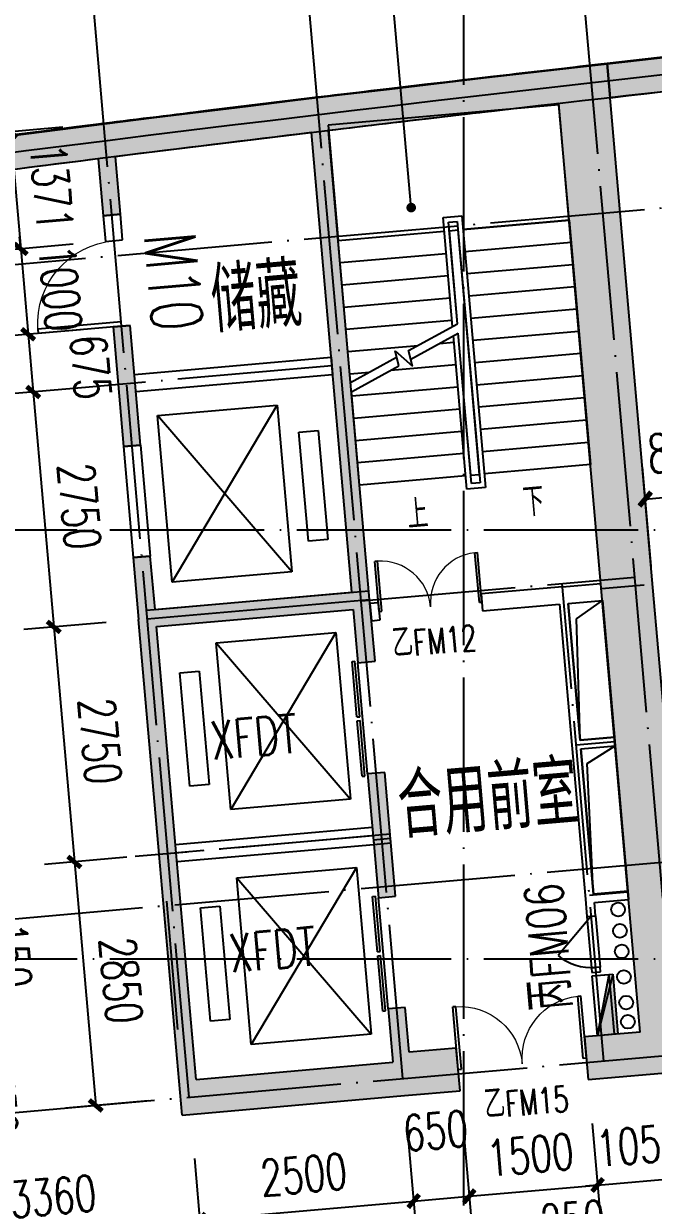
# Model space of a CAD drawing. Extents: x 246015 to 608740, y -108003 to 88400.
# Drawn here: x 338226 to 345559, y 25663 to 39441 of the extents above; entities that cross this region are included whole.
import ezdxf

# ---------------------------------------------------------------- set-up
doc = ezdxf.new("R2010")
doc.units = 0
doc.header["$LTSCALE"] = 3000
doc.header["$MEASUREMENT"] = 0
doc.header["$PDMODE"] = 1
doc.linetypes.add('DASH', pattern=[0.35, 0.25, -0.1])
doc.linetypes.add('DOTE', pattern=[2.42, 2, -0.2, 0.02, -0.2])
doc.layers.get('0').update_dxf_attribs({"linetype": 'CONTINUOUS'})
doc.layers.get('DEFPOINTS').update_dxf_attribs({"linetype": 'CONTINUOUS'})
for name, color, linetype in [('DIM_LEAD', 3, 'CONTINUOUS'), ('DIM_SYMB', 3, 'CONTINUOUS'), ('dote', 1, 'DOTE'), ('LVTRY', 6, 'CONTINUOUS'), ('PUB_DIM', 3, 'CONTINUOUS'), ('PUB_HATCH', 8, 'CONTINUOUS'), ('PUB_TEXT', 7, 'CONTINUOUS'), ('stair', 2, 'CONTINUOUS'), ('WALL', 9, 'CONTINUOUS'), ('WINDOW', 4, 'CONTINUOUS'), ('WINDOW_TEXT', 7, 'CONTINUOUS'), ('楼板洞口', 4, 'CONTINUOUS'), ('消火栓', 6, 'CONTINUOUS'), ('消火栓箱', 1, 'CONTINUOUS'), ('雨水', 4, 'CONTINUOUS'), ('风井', 2, 'CONTINUOUS')]:
    doc.layers.add(name, color=color, linetype=linetype)
doc.styles.add('_TCH_DIM', font='SIMPLEX', dxfattribs={"bigfont": 'GBCBIG'})
doc.styles.add('_TCH_WINDOW', font='SIMPLEX', dxfattribs={"bigfont": 'GBCBIG'})
doc.styles.add('DIM_FONT', font='simplex.shx', dxfattribs={"width": 0.7, "bigfont": 'hztxt.shx'})
doc.dimstyles.new('DIMN140', dxfattribs={"dimscale": 1.4, "dimtxt": 300, "dimasz": 100, "dimexe": 250, "dimexo": 300, "dimgap": 150, "dimtad": 1, "dimdec": 0, "dimzin": 0, "dimdsep": 46, "dimtxsty": 'DIM_FONT', "dimblk": 'ARCHTICK', "dimcen": 0.09, "dimclrt": 7, "dimazin": 2, "dimtfac": 1, "dimtdec": 0, "dimtix": 1, "dimtmove": 2, "dimatfit": 3, "dimfxl": 0, "dimtolj": 1, "dimtzin": 0, "dimarcsym": 0})
doc.dimstyles.new('DIMN150', dxfattribs={"dimscale": 1.5, "dimtxt": 300, "dimasz": 100, "dimexe": 250, "dimexo": 300, "dimgap": 150, "dimtad": 1, "dimdec": 0, "dimzin": 0, "dimdsep": 46, "dimtxsty": 'DIM_FONT', "dimblk": 'ARCHTICK', "dimcen": 0.09, "dimclrt": 7, "dimazin": 2, "dimtfac": 1, "dimtdec": 0, "dimtix": 1, "dimtmove": 2, "dimatfit": 3, "dimfxl": 0, "dimtolj": 1, "dimtzin": 0, "dimarcsym": 0})

# ---------------------------------------------------------------- blocks, each defined once
blk = doc.blocks.new('A$C69FD2D48')
at = {"layer": '消火栓'}
blk.add_hatch(color=256, dxfattribs=at).paths.add_polyline_path([(200, 0), (200, 700), (0, 700)])
for p, q in [((200, 700), (0, 700)), ((0, 700), (0, 0)), ((0, 700), (200, 0)), ((200, 700), (200, 0)), ((0, 0), (200, 0))]:
    blk.add_line(p, q, dxfattribs=at)
blk = doc.blocks.new('A$C5F366F29')
at = {"layer": '消火栓箱', "rotation": 89.99999999999999}
blk.add_blockref('A$C69FD2D48', (700, 0), dxfattribs=at)
blk = doc.blocks.new('$TCHSYS$LDOR22D')
for p, q in [((-0.517, 0.833), (-0.017, 0.833)), ((-0.517, 0.833), (-0.517, 0.667)), ((-0.017, 0.833), (-0.017, 0.667)), ((0.017, 0.833), (0.017, 0.667)), ((0.017, 0.833), (0.517, 0.833)), ((0.517, 0.833), (0.517, 0.667)), ((-0.517, 0.667), (-0.017, 0.667)), ((0.017, 0.667), (0.517, 0.667)), ((-0.5, 0.5), (0.5, 0.5))]:
    blk.add_line(p, q)
blk = doc.blocks.new('$DorLib2D$00000002')
for p, q in [((-0.5, 0), (-0.5, 0.4875)), ((-0.475, 0.4875), (-0.5, 0.4875)), ((-0.475, 0), (-0.475, 0.4875)), ((0.475, 0), (0.475, 0.4875)), ((0.475, 0.4875), (0.5, 0.4875)), ((0.5, 0), (0.5, 0.4875)), ((-0.5, 0), (-0.475, 0)), ((0.5, 0), (0.475, 0))]:
    blk.add_line(p, q)
at = {"lineweight": 13}
for centre, start, end in [((-0.4875, 0), 0, 88.53072), ((0.4875, 0), 91.46928, 180)]:
    blk.add_arc(centre, 0.4875, start, end, dxfattribs=at)
blk = doc.blocks.new('$DorLib2D$00000114')
at = {"color": 0}
blk.add_line((0.5, 0), (-0.207, 0.707), dxfattribs=at)
blk.add_arc((0.5, 0), 1, 135, 180, dxfattribs=at)
blk = doc.blocks.new('1-1')
at = {"layer": 'PUB_HATCH'}
h = blk.add_hatch(color=256, dxfattribs=at)
edge = h.paths.add_edge_path()
edge.add_line((50075, 24724.8), (50075, 25124.9))
edge.add_arc((36748.6, -482029.4), 507329.3, 88.494796, 91.473821)
edge.add_line((23700, 25132.1), (23700, 24732))
edge.add_arc((31095.7, -225618.8), 250460, 90.108613, 91.692107, ccw=False)
edge.add_line((30620.9, 24840.8), (31829.5, 23632.2))
edge.add_line((31829.5, 23632.2), (33170.9, 23632.2))
edge.add_line((33170.9, 23632.2), (34414.3, 24875.6))
edge.add_arc((36890.4, -101270.1), 126170, 88.775828, 91.124499, ccw=False)
edge.add_line((39586, 24871.1), (40829.4, 23627.7))
edge.add_line((40829.4, 23627.7), (42170.8, 23627.7))
edge.add_line((42170.8, 23627.7), (43379.4, 24836.3))
edge.add_arc((42517.1, -228046.8), 252884.6, 88.28735, 89.804627, ccw=False)
for points in [[(23100, 24716.2), (23700, 25132.1, 0.0016792), (20293.7, 25033), (20298, 24766.4), (20400.2, 24636.3, -0.001332)], [(23100, 19000.2), (23700, 19000.2), (23700, 25132.1), (23100, 24716.2)], [(17797.5, 24679), (17792.6, 24945.7, 0.0017564), (14231.2, 24800), (14237.1, 24533.3), (14440, 24408.8, -0.0016091), (17700, 24541.9)], [(20298, 24766.4), (20293.7, 25033, 0.0012333), (17792.6, 24945.7), (17797.5, 24679), (17900, 24549.4, -0.0011351), (20200.2, 24629.8)], [(17700, 24541.9), (17700, 23875), (17900, 23875), (17900, 24549.4), (17797.5, 24679)], [(20266.8, 19150.1), (20400.1, 19150.1), (20400.2, 24636.3), (20298, 24766.4), (20200.2, 24629.8), (20200.1, 19250.1)], [(17900, 21900.1), (17900, 22575), (17700, 22575), (17700, 21900.1)], [(17700, 21900.1), (17700, 21175), (17900, 21175), (17900, 21900.1)], [(17900, 19250.1), (17900, 19875), (17700, 19875), (17700, 19150.1), (17833.4, 19150.1)], [(17833.4, 19150.1), (17900, 19050.1), (20200.1, 19050.1), (20266.8, 19150.1), (20200.1, 19250.1), (17900, 19250.1)], [(17700, 16400.1), (17900, 16400.1), (17900, 19050.1), (17833.4, 19150.1), (17700, 19150.1)], [(20200.1, 19050.1), (20200.1, 18425), (20400.1, 18425), (20400.1, 19150.1), (20266.8, 19150.1)], [(23100, 13850), (23700, 13350), (23700, 19000.2), (23100, 19000.2)], [(20400, 16300.1), (20400.1, 17125), (20200.1, 17125), (20200, 16300.1)], [(17700, 13350), (17900, 13750), (17900, 16400.1), (17700, 16400.1)], [(20200, 16350.1), (20200, 15675), (20400, 15675), (20400, 16350.1)], [(20400, 13850), (20400, 14375), (20200, 14375), (20200, 13750), (20300, 13650)], [(20300, 13350), (20950, 13350), (20950, 13850), (20400, 13850), (20300, 13650)], [(23100, 13850), (22450, 13850), (22450, 13350), (23700, 13350)], [(17900, 13750), (17700, 13350), (20300, 13350), (20300, 13650), (20200, 13750)]]:
    blk.add_hatch(color=256, dxfattribs=at).paths.add_polyline_path(points)
at = {"layer": 'DIM_SYMB'}
for points in [[(22375, 20398.9, 0, 0, 0), (22375, 23938.9, 0, 0, 0), (21025, 23938.9, 0, 0, 0), (21025, 22378.9, 80, 0, 0), (21025, 22078.9, 0, 0, 0)], [(21025, 20374.8, 0, 0, 0), (21025, 21474.8, 80, 0, 0), (21025, 21774.8, 0, 0, 0)]]:
    blk.add_lwpolyline(points, format="xyseb", dxfattribs=at)
at = {"layer": 'dote', "ltscale": 0.3}
for p, q in [((17800, 13550, 0), (17800, 28084.7, 0)), ((20300, 13550, 0), (20300, 28084.7, 0)), ((23500, 134.8), (23500, 26247.9, 0)), ((-1773, 23400, 0), (74978.6, 23400, 0)), ((20300, 19140, 0), (23500, 19140, 0)), ((22650, 13550, 0), (22650, 19140, 0)), ((20400.1, 16400.1, 0), (17700, 16400.1, 0)), ((-1773, 15800, 0), (74978.6, 15800, 0)), ((11240, 13550, 0), (62535, 13550, 0))]:
    blk.add_line(p, q, dxfattribs=at)
at = {"layer": 'dote', "linetype": 'DOTE'}
for p, q in [((17800, 19249.9, 0), (20400, 19249.9, 0)), ((17800, 19150, 0), (20400.1, 19150, 0)), ((22650, 17250, 0), (23100, 17250, 0)), ((22650, 15490, 0), (23100, 15490, 0))]:
    blk.add_line(p, q, dxfattribs=at)
at = {"layer": 'dote', "linetype": 'Continuous', "elevation": 0}
blk.add_lwpolyline([(11150.1, 24453.5, -0.0301177), (72186.1, 23860.3, -0.0301177)], format="xyb", dxfattribs=at)
at = {"layer": 'LVTRY'}
blk.add_line((17735.2, 15850.1, 0), (17735.2, 14350, 0), dxfattribs=at)
at = {"layer": 'stair'}
for p, q in [((23100, 24700.5), (20400, 24700.5)), ((20400, 24700.5), (20400, 23350.5)), ((23100, 23350.5), (23100, 24700.5)), ((21640, 22234.8), (21640, 23510.5)), ((21640, 23510.5), (21860, 23510.5)), ((21700, 22261.2), (21700, 23450.5)), ((21700, 23450.5), (21800, 23450.5)), ((21800, 23450.5), (21800, 20390.5)), ((21860, 23510.5), (21860, 20330.5)), ((20400, 21689.2), (20400, 23350.5)), ((20400, 23350.5), (21640, 23350.5)), ((20400, 23350.5), (21640, 23350.5)), ((21700, 22261.2), (21700, 23350.5)), ((21700, 23350.5), (21800, 23350.5)), ((21800, 23350.5), (21800, 20490.5)), ((23100, 23350.5), (21860, 23350.5)), ((21860, 23350.5), (23100, 23350.5)), ((23100, 23350.5), (23100, 20490.5)), ((20400, 23090.5), (21640, 23090.5)), ((23100, 23090.5), (21860, 23090.5)), ((20400, 22830.5), (21640, 22830.5)), ((23100, 22830.5), (21860, 22830.5)), ((20400, 22570.5), (21640, 22570.5)), ((23100, 22570.5), (21860, 22570.5)), ((20400, 22310.5), (21640, 22310.5)), ((21106.1, 21999.9), (21700, 22261.2)), ((23100, 22310.5), (21860, 22310.5)), ((20400, 22050.5), (21221.3, 22050.5)), ((21121.8, 21897.5), (21700, 22151.9)), ((21469.6, 22050.5), (21640, 22050.5)), ((21640, 20330.5), (21640, 22125.5)), ((21700, 20490.5), (21700, 22151.9)), ((21700, 20390.5), (21700, 22151.9)), ((23100, 22050.5), (21860, 22050.5)), ((20400, 21689.2), (20959.9, 21935.5)), ((20975.6, 21833.2), (20948.5, 22009.6)), ((20948.5, 22009.6), (21134.5, 21815.3)), ((21134.5, 21815.3), (21106.1, 21999.9)), ((20400, 21579.9), (20975.6, 21833.2)), ((20400, 21790.5), (20630.4, 21790.5)), ((20878.7, 21790.5), (21640, 21790.5)), ((23100, 21790.5), (21860, 21790.5)), ((18125, 19550.1, 0), (18125, 21500.1, 0)), ((18125, 21500.1, 0), (19525, 21500.1, 0)), ((19525, 19550.1, 0), (18125, 21500.1, 0)), ((18125, 19550.1, 0), (19525, 21500.1, 0)), ((19525, 21500.1, 0), (19525, 19550.1, 0)), ((20400, 20490.5), (20400, 21579.9)), ((20400, 21530.5), (21640, 21530.5)), ((23100, 21530.5), (21860, 21530.5)), ((20400, 21270.5), (21640, 21270.5)), ((23100, 21270.5), (21860, 21270.5)), ((19750, 19887.6, 0), (19750, 21162.6, 0)), ((19750, 21162.6, 0), (19975, 21162.6, 0)), ((19975, 21162.6, 0), (19975, 19887.6, 0)), ((20400, 21010.5), (21640, 21010.5)), ((23100, 21010.5), (21860, 21010.5)), ((20400, 20750.5), (21640, 20750.5)), ((23100, 20750.5), (21860, 20750.5)), ((20400, 20490.5), (21640, 20490.5)), ((21700, 20490.5), (21800, 20490.5)), ((23100, 20490.5), (21860, 20490.5)), ((21860, 20330.5), (21640, 20330.5)), ((21800, 20390.5), (21700, 20390.5)), ((19975, 19887.6, 0), (19750, 19887.6, 0)), ((19525, 19550.1, 0), (18125, 19550.1, 0)), ((18575, 18800.1, 0), (19975, 18800.1, 0)), ((18575, 16850.1, 0), (18575, 18800.1, 0)), ((18575, 18800.1, 0), (19975, 16850.1, 0)), ((19975, 18800.1, 0), (18575, 16850.1, 0)), ((19975, 18800.1, 0), (19975, 16850.1, 0)), ((18125, 18487.6, 0), (18350, 18487.6, 0)), ((18125, 17162.6, 0), (18125, 18487.6, 0)), ((18350, 18487.6, 0), (18350, 17162.6, 0)), ((18350, 17162.6, 0), (18125, 17162.6, 0)), ((19975, 16850.1, 0), (18575, 16850.1, 0)), ((18575, 16050, 0), (19975, 16050, 0)), ((18575, 14100, 0), (18575, 16050, 0)), ((18575, 16050, 0), (19975, 14100, 0)), ((19975, 16050, 0), (18575, 14100, 0)), ((19975, 16050, 0), (19975, 14100, 0)), ((18125, 15737.6, 0), (18350, 15737.6, 0)), ((18125, 14412.5, 0), (18125, 15737.6, 0)), ((18350, 15737.6, 0), (18350, 14412.5, 0)), ((18350, 14412.5, 0), (18125, 14412.5, 0)), ((19975, 14100, 0), (18575, 14100, 0))]:
    blk.add_line(p, q, dxfattribs=at)
at = {"layer": 'WALL'}
for p, q in [((23700, 19000.2), (23700, 25132.1)), ((23100, 19000.2), (23100, 24716.2)), ((17700, 24541.9), (17700, 23875)), ((17900, 23875), (17900, 24549.4)), ((20200.1, 19250.1), (20200.2, 24629.8)), ((20400.1, 19150.1), (20400.2, 24636.3)), ((17700, 23875), (17900, 23875)), ((17900, 22575), (17700, 22575)), ((17700, 22575), (17700, 21900.1)), ((17900, 21900.1), (17900, 22575)), ((17900, 22000.1), (20200.2, 22000.1)), ((20200.2, 22000.1), (20200.2, 21800.1)), ((17700, 21900.1), (17700, 21175)), ((17900, 21175), (17900, 21900.1)), ((17900, 21800.1), (20200.2, 21800.1)), ((17700, 21175), (17900, 21175)), ((17900, 19875), (17700, 19875)), ((17700, 19875), (17700, 19150.1)), ((17900, 19250.1), (17900, 19875)), ((17900, 19250.1), (20200.1, 19250.1)), ((17700, 16400.1), (17700, 19150.1)), ((17900, 19050.1), (20200.1, 19050.1)), ((17900, 16400.1), (17900, 19050.1)), ((20200.1, 19050.1), (20200.1, 18425)), ((20400.1, 18425), (20400.1, 19150.1)), ((20500.1, 19100.2), (20400.1, 19100.2)), ((20400.1, 19100.2), (20400.1, 18900.2)), ((20500.1, 18900.2), (20500.1, 19100.2)), ((22650, 19100.2), (21700.1, 19100.2)), ((21700.1, 19100.2), (21700.1, 18900.2)), ((22650, 19100.2), (23100, 19100.2)), ((20400.1, 18900.2), (20500.1, 18900.2)), ((21700.1, 18900.2), (22600, 18900.2)), ((22600, 18900.2), (22600, 17250.2)), ((22700, 18900.2), (23100, 18900.2)), ((22700, 18900.2), (22700, 17300.2)), ((23100, 13850), (23100, 19000.2)), ((23700, 13350), (23700, 19000.2)), ((20200.1, 18425), (20400.1, 18425)), ((22600, 17250.2), (22600, 15450.2)), ((22700, 17300.2), (23100, 17300.2)), ((23100, 17300.2), (23100, 17200.2)), ((20200.1, 17125), (20200, 16300.1)), ((20400.1, 17125), (20200.1, 17125)), ((20400, 16300.1), (20400.1, 17125)), ((22700, 17200.2), (23100, 17200.2)), ((22700, 17200.2), (22700, 15500.2)), ((17700, 13350), (17700, 16400.1)), ((17900, 16500.1), (20200.1, 16500.1)), ((17900, 13750), (17900, 16400.1)), ((17900, 16300.1), (20200, 16300.1)), ((20200, 16350.1), (20200, 15675)), ((20400, 16350.1), (20200, 16350.1)), ((20200, 16300.1), (20400, 16300.1)), ((20400, 15675), (20400, 16350.1)), ((20200, 15675), (20400, 15675)), ((22600, 15450.2), (22600, 15245.1)), ((22700, 15500.2), (23100, 15500.2)), ((23100, 15500.2), (23100, 15400.2)), ((22700, 15400.2), (23100, 15400.2)), ((22700, 15245.1), (22700, 15400.2)), ((22600, 15245.1), (22700, 15245.1)), ((22700, 14645.1), (22600, 14645.1)), ((22600, 14645.1), (22600, 14590)), ((22700, 14590), (22700, 14645.1)), ((22600, 14590), (22700, 14590)), ((20400, 14375), (20200, 14375)), ((20200, 14375), (20200, 13750)), ((20400, 13850), (20400, 14375)), ((20950, 13850), (20400, 13850)), ((20950, 13350), (20950, 13850)), ((23100, 13850), (22450, 13850)), ((22450, 13850), (22450, 13350)), ((17900, 13750), (20200, 13750)), ((17700, 13350), (20300, 13350)), ((20300, 13350), (20950, 13350)), ((22450, 13350), (23700, 13350))]:
    blk.add_line(p, q, dxfattribs=at)
at = {"layer": 'WALL', "elevation": 0}
blk.add_lwpolyline([(50075, 24724.8), (50075, 25124.9, 0.0129992), (23700, 25132.1), (23700, 24732, -0.0069094), (30620.9, 24840.8), (31829.5, 23632.2), (33170.9, 23632.2), (34414.3, 24875.6, -0.0102484), (39586, 24871.1), (40829.4, 23627.7), (42170.8, 23627.7), (43379.4, 24836.3, -0.0066205), (50075, 24724.8, -66.9039273)], format="xyb", dxfattribs=at)
at = {"layer": 'WALL'}
for radius, start, end in [(507329.3, 91.473821, 91.858675), (507329.3, 92.141319, 92.543867), (507329.3, 91.858675, 92.141319), (506929.3, 91.542822, 91.848101), (506929.3, 92.153474, 92.522244), (506929.3, 91.870718, 92.130853)]:
    blk.add_arc((36748.6, -482029.4), radius, start, end, dxfattribs=at)
at = {"layer": 'WINDOW', "linetype": 'DASH'}
for p, q in [((17900, 23875), (17700, 23875)), ((17700, 22575), (17900, 22575)), ((17900, 21175), (17700, 21175)), ((17700, 19875), (17900, 19875))]:
    blk.add_line(p, q, dxfattribs=at)
at = {"layer": 'WINDOW'}
for p, q in [((22600, 15245.1), (22600, 14645.1)), ((22700, 15245.1), (22700, 14645.1))]:
    blk.add_line(p, q, dxfattribs=at)
at = {"layer": '雨水', "linetype": 'Continuous'}
for centre in [(22967.5, 15295.5), (22967.5, 15045.5), (22967.5, 14805.5), (22967.5, 14505.5), (22967.5, 14205.5), (22967.5, 13982.4)]:
    blk.add_circle(centre, 80, dxfattribs=at)
at = {"layer": '风井'}
for p, q in [((22781.2, 18715.5, 0), (23100, 18900.2, 0)), ((22700, 17300.2, 0), (22781.2, 18715.5, 0)), ((22757.3, 17021.3, 0), (23100, 17200.2, 0)), ((22700, 15540.2, 0), (22757.3, 17021.3, 0))]:
    blk.add_line(p, q, dxfattribs=at)
at = {"layer": '风井', "elevation": 0}
for points in [[(22700, 18900.2), (23100, 18900.2), (23100, 17300.2), (22700, 17300.2)], [(22700, 17200.2), (23100, 17200.2), (23100, 15500.2), (22700, 15500.2)]]:
    blk.add_lwpolyline(points, close=True, dxfattribs=at)
at = {"layer": 'WINDOW'}
for name, p, xscale, yscale, zscale, rotation in [('$DorLib2D$00000002', (21100.1, 19000.2), 1200, 1200, 1200, 8.35372949332188e-05), ('$TCHSYS$LDOR22D', (20300.1, 17775), 1300, 200, 1300, 89.99891422474796), ('$TCHSYS$LDOR22D', (20300, 15025), 1300, 200, 1300, 89.99891422474944), ('$DorLib2D$00000114', (22650, 14945.1), -600, -600, -600, 270), ('$DorLib2D$00000002', (21700, 13600), -1500, 1500, -1500, 2.035714729898805e-07)]:
    blk.add_blockref(name, p, dxfattribs=dict(at, xscale=xscale, yscale=yscale, zscale=zscale, rotation=rotation))
at = {"layer": '消火栓箱', "xscale": -1, "rotation": 270}
blk.add_blockref('A$C5F366F29', (22600, 13850, 0), dxfattribs=at)
at = {"layer": 'PUB_TEXT', "style": '_TCH_DIM'}
for s, p in [('上', (20920.7, 19924.8, 0)), ('下', (22280.1, 19948.9, 0))]:
    blk.add_text(s, height=337.6, dxfattribs=at).set_placement(p)
at = {"layer": 'PUB_TEXT', "style": '_TCH_DIM', "width": 0.705882}
for p in [(18413.2, 17446, 0), (18413.2, 14955.6, 0)]:
    blk.add_text('XFDT', height=446.25, dxfattribs=at).set_placement(p)
at = {"layer": 'PUB_TEXT', "style": 'DIM_FONT', "width": 0.7}
blk.add_text('合用前室', height=750, rotation=359.90268, dxfattribs=at).set_placement((20518, 16338.8, 0))
at = {"layer": 'WINDOW_TEXT', "style": '_TCH_WINDOW'}
for s, height, rotation, p in [('乙', 337.6, 0.00008, (20617.3, 18450.2)), ('丙', 506.4, 90, (22348.8, 14198.3)), ('乙', 337.6, 0, (21217.1, 13000))]:
    blk.add_text(s, height=height, rotation=rotation, dxfattribs=at).set_placement(p)
at = {"layer": 'WINDOW_TEXT', "style": '_TCH_WINDOW', "width": 0.705882}
for s, height, rotation, p in [('FM12', 297.5, 0.00008, (20863, 18450.2)), ('FM06', 446.25, 90, (22348.8, 14566.9)), ('FM15', 297.5, 0, (21462.9, 13000))]:
    blk.add_text(s, height=height, rotation=rotation, dxfattribs=at).set_placement(p)
blk = doc.blocks.new('_ARCHTICK')
at = {"color": 0, "linetype": 'ByBlock', "const_width": 0.4}
blk.add_lwpolyline([(-0.5, -0.5), (0.5, 0.5)], dxfattribs=at)
blk = doc.blocks.new('*D125')
at = {"layer": 'DEFPOINTS', "color": 0}
for p in [(340178, 26630), (336831, 26337), (340278, 25495)]:
    blk.add_point(p, dxfattribs=at)
at = {"layer": 'PUB_DIM', "color": 0, "lineweight": -2}
for p, q in [((340215, 26211), (340308, 25146)), ((336868, 25919), (336961, 24853)), ((336930, 25202), (340278, 25495))]:
    blk.add_line(p, q, dxfattribs=at)
at = {"layer": 'PUB_DIM', "color": 0, "lineweight": -2, "xscale": 140, "yscale": 140, "zscale": 140}
for p, rotation in [((340278, 25495), 5.000327163222481), ((336930, 25202), 185.0003271632225)]:
    blk.add_blockref('_ARCHTICK', p, dxfattribs=dict(at, rotation=rotation))
at = {"layer": 'PUB_DIM', "color": 7, "insert": (338567, 25767), "char_height": 420, "attachment_point": 5, "rotation": 5.0003, "style": 'DIM_FONT'}
blk.add_mtext('\\A1;3360', dxfattribs=at)
blk = doc.blocks.new('*D126')
at = {"layer": 'DEFPOINTS', "color": 0}
for p in [(342669, 26848), (340178, 26630), (342768, 25713)]:
    blk.add_point(p, dxfattribs=at)
at = {"layer": 'PUB_DIM', "color": 0, "lineweight": -2}
for p, q in [((342705, 26429), (342798, 25364)), ((340215, 26211), (340308, 25146)), ((340278, 25495), (342768, 25713))]:
    blk.add_line(p, q, dxfattribs=at)
at = {"layer": 'PUB_DIM', "color": 0, "lineweight": -2, "xscale": 140, "yscale": 140, "zscale": 140}
for p, rotation in [((342768, 25713), 5.000327163222494), ((340278, 25495), 185.0003271632225)]:
    blk.add_blockref('_ARCHTICK', p, dxfattribs=dict(at, rotation=rotation))
at = {"layer": 'PUB_DIM', "color": 7, "insert": (341486, 26022), "char_height": 420, "attachment_point": 5, "rotation": 5.0003, "style": 'DIM_FONT'}
blk.add_mtext('\\A1;2500', dxfattribs=at)
blk = doc.blocks.new('*D127')
at = {"layer": 'DEFPOINTS', "color": 0}
for p in [(343316, 26904), (342669, 26848), (343416, 25769)]:
    blk.add_point(p, dxfattribs=at)
at = {"layer": 'PUB_DIM', "color": 0, "lineweight": -2}
for p, q in [((343353, 26486), (343446, 25421)), ((342705, 26429), (342798, 25364)), ((342768, 25713), (343416, 25769))]:
    blk.add_line(p, q, dxfattribs=at)
at = {"layer": 'PUB_DIM', "color": 0, "lineweight": -2, "xscale": 140, "yscale": 140, "zscale": 140}
for p, rotation in [((342768, 25713), 185.0003271632223), ((343416, 25769), 5.000327163222265)]:
    blk.add_blockref('_ARCHTICK', p, dxfattribs=dict(at, rotation=rotation))
at = {"layer": 'PUB_DIM', "color": 7, "insert": (343023, 26532), "char_height": 420, "attachment_point": 5, "rotation": 5.0003, "style": 'DIM_FONT'}
blk.add_mtext('\\A1;650', dxfattribs=at)
blk = doc.blocks.new('*D128')
at = {"layer": 'DEFPOINTS', "color": 0}
for p in [(344810, 27035), (343316, 26904), (344910, 25900)]:
    blk.add_point(p, dxfattribs=at)
at = {"layer": 'PUB_DIM', "color": 0, "lineweight": -2}
for p, q in [((344847, 26617), (344940, 25551)), ((343353, 26486), (343446, 25421)), ((343416, 25769), (344910, 25900))]:
    blk.add_line(p, q, dxfattribs=at)
at = {"layer": 'PUB_DIM', "color": 0, "lineweight": -2, "xscale": 140, "yscale": 140, "zscale": 140}
for p, rotation in [((344910, 25900), 5.000327163222468), ((343416, 25769), 185.0003271632225)]:
    blk.add_blockref('_ARCHTICK', p, dxfattribs=dict(at, rotation=rotation))
at = {"layer": 'PUB_DIM', "color": 7, "insert": (344126, 26253), "char_height": 420, "attachment_point": 5, "rotation": 5.0003, "style": 'DIM_FONT'}
blk.add_mtext('\\A1;1500', dxfattribs=at)
blk = doc.blocks.new('*D129')
at = {"layer": 'DEFPOINTS', "color": 0}
for p in [(344810, 27035), (345856, 27127), (345956, 25992)]:
    blk.add_point(p, dxfattribs=at)
at = {"layer": 'PUB_DIM', "color": 0, "lineweight": -2}
for p, q in [((344847, 26617), (344940, 25551)), ((345893, 26708), (345986, 25643)), ((344910, 25900), (345956, 25992)), ((345956, 25992), (346095, 26004)), ((344910, 25900), (344770, 25888))]:
    blk.add_line(p, q, dxfattribs=at)
at = {"layer": 'PUB_DIM', "color": 0, "lineweight": -2, "xscale": 140, "yscale": 140, "zscale": 140}
for p, rotation in [((345956, 25992), 185.0003271632225), ((344910, 25900), 5.000327163222495)]:
    blk.add_blockref('_ARCHTICK', p, dxfattribs=dict(at, rotation=rotation))
at = {"layer": 'PUB_DIM', "color": 7, "insert": (345396, 26364), "char_height": 420, "attachment_point": 5, "rotation": 5.0003, "style": 'DIM_FONT'}
blk.add_mtext('\\A1;1050', dxfattribs=at)
blk = doc.blocks.new('*D130')
at = {"layer": 'DEFPOINTS', "color": 0}
for p in [(339845, 29757), (340094, 26918), (339065, 26828)]:
    blk.add_point(p, dxfattribs=at)
at = {"layer": 'PUB_DIM', "color": 0, "lineweight": -2}
for p, q in [((339427, 29721), (338467, 29637)), ((338816, 29667), (339065, 26828)), ((339675, 26882), (338716, 26798))]:
    blk.add_line(p, q, dxfattribs=at)
at = {"layer": 'PUB_DIM', "color": 0, "lineweight": -2, "xscale": 140, "yscale": 140, "zscale": 140}
for p, rotation in [((338816, 29667), 95.00032716322309), ((339065, 26828), 275.0003271632231)]:
    blk.add_blockref('_ARCHTICK', p, dxfattribs=dict(at, rotation=rotation))
at = {"layer": 'PUB_DIM', "color": 7, "insert": (339359, 28284), "char_height": 420, "attachment_point": 5, "rotation": 275.0003, "style": 'DIM_FONT'}
blk.add_mtext('\\A1;2850', dxfattribs=at)
blk = doc.blocks.new('*D131')
at = {"layer": 'DEFPOINTS', "color": 0}
for p in [(339605, 32497), (338816, 29667), (339845, 29757)]:
    blk.add_point(p, dxfattribs=at)
at = {"layer": 'PUB_DIM', "color": 0, "lineweight": -2}
for p, q in [((339187, 32460), (338228, 32376)), ((338576, 32407), (338816, 29667)), ((339427, 29721), (338467, 29637))]:
    blk.add_line(p, q, dxfattribs=at)
at = {"layer": 'PUB_DIM', "color": 0, "lineweight": -2, "xscale": 140, "yscale": 140, "zscale": 140}
for p, rotation in [((338576, 32407), 95.00032716322356), ((338816, 29667), 275.0003271632236)]:
    blk.add_blockref('_ARCHTICK', p, dxfattribs=dict(at, rotation=rotation))
at = {"layer": 'PUB_DIM', "color": 7, "insert": (339115, 31074), "char_height": 420, "attachment_point": 5, "rotation": 275.0003, "style": 'DIM_FONT'}
blk.add_mtext('\\A1;2750', dxfattribs=at)
blk = doc.blocks.new('*D132')
at = {"layer": 'DEFPOINTS', "color": 0}
for p in [(339366, 35236), (338576, 32407), (339605, 32497)]:
    blk.add_point(p, dxfattribs=at)
at = {"layer": 'PUB_DIM', "color": 0, "lineweight": -2}
for p, q in [((338947, 35200), (337988, 35116)), ((338337, 35146), (338576, 32407)), ((339187, 32460), (338228, 32376))]:
    blk.add_line(p, q, dxfattribs=at)
at = {"layer": 'PUB_DIM', "color": 0, "lineweight": -2, "xscale": 140, "yscale": 140, "zscale": 140}
for p, rotation in [((338337, 35146), 95.00032716322285), ((338576, 32407), 275.0003271632228)]:
    blk.add_blockref('_ARCHTICK', p, dxfattribs=dict(at, rotation=rotation))
at = {"layer": 'PUB_DIM', "color": 7, "insert": (338875, 33813), "char_height": 420, "attachment_point": 5, "rotation": 275.0003, "style": 'DIM_FONT'}
blk.add_mtext('\\A1;2750', dxfattribs=at)
blk = doc.blocks.new('*D133')
at = {"layer": 'DEFPOINTS', "color": 0}
for p in [(339307, 35909), (338337, 35146), (339366, 35236)]:
    blk.add_point(p, dxfattribs=at)
at = {"layer": 'PUB_DIM', "color": 0, "lineweight": -2}
for p, q in [((338888, 35872), (337929, 35788)), ((338278, 35819), (338337, 35146)), ((338947, 35200), (337988, 35116))]:
    blk.add_line(p, q, dxfattribs=at)
at = {"layer": 'PUB_DIM', "color": 0, "lineweight": -2, "xscale": 140, "yscale": 140, "zscale": 140}
for p, rotation in [((338278, 35819), 95.00032716322026), ((338337, 35146), 275.0003271632203)]:
    blk.add_blockref('_ARCHTICK', p, dxfattribs=dict(at, rotation=rotation))
at = {"layer": 'PUB_DIM', "color": 7, "insert": (339005, 35438), "char_height": 420, "attachment_point": 5, "rotation": 275.0003, "style": 'DIM_FONT'}
blk.add_mtext('\\A1;675', dxfattribs=at)
blk = doc.blocks.new('*D134')
at = {"layer": 'DEFPOINTS', "color": 0}
for p in [(339220, 36905), (339307, 35909), (338278, 35819)]:
    blk.add_point(p, dxfattribs=at)
at = {"layer": 'PUB_DIM', "color": 0, "lineweight": -2}
for p, q in [((338191, 36815), (338179, 36954)), ((338801, 36868), (337842, 36784)), ((338191, 36815), (338278, 35819)), ((338888, 35872), (337929, 35788)), ((338278, 35819), (338290, 35679))]:
    blk.add_line(p, q, dxfattribs=at)
at = {"layer": 'PUB_DIM', "color": 0, "lineweight": -2, "xscale": 140, "yscale": 140, "zscale": 140}
for p, rotation in [((338191, 36815), 275.0003271632223), ((338278, 35819), 95.0003271632223)]:
    blk.add_blockref('_ARCHTICK', p, dxfattribs=dict(at, rotation=rotation))
at = {"layer": 'PUB_DIM', "color": 7, "insert": (338653, 36353), "char_height": 420, "attachment_point": 5, "rotation": 275.0003, "style": 'DIM_FONT'}
blk.add_mtext('\\A1;1000', dxfattribs=at)
blk = doc.blocks.new('*D135')
at = {"layer": 'DEFPOINTS', "color": 0}
for p in [(339100, 38270), (338191, 36815), (339220, 36905)]:
    blk.add_point(p, dxfattribs=at)
at = {"layer": 'PUB_DIM', "color": 0, "lineweight": -2}
for p, q in [((338682, 38234), (337723, 38150)), ((338071, 38180), (338191, 36815)), ((338801, 36868), (337842, 36784))]:
    blk.add_line(p, q, dxfattribs=at)
at = {"layer": 'PUB_DIM', "color": 0, "lineweight": -2, "xscale": 140, "yscale": 140, "zscale": 140}
for p, rotation in [((338071, 38180), 95.00032716322421), ((338191, 36815), 275.0003271632242)]:
    blk.add_blockref('_ARCHTICK', p, dxfattribs=dict(at, rotation=rotation))
at = {"layer": 'PUB_DIM', "color": 7, "insert": (338549, 37534), "char_height": 420, "attachment_point": 5, "rotation": 275.0003, "style": 'DIM_FONT'}
blk.add_mtext('\\A1;1371', dxfattribs=at)
blk = doc.blocks.new('*D136')
at = {"layer": 'DEFPOINTS', "color": 0}
for p in [(336441, 27351), (336506, 26604), (337448, 26687)]:
    blk.add_point(p, dxfattribs=at)
at = {"layer": 'PUB_DIM', "color": 0, "lineweight": -2}
for p, q in [((336859, 27388), (337731, 27464)), ((337383, 27434), (337448, 26687)), ((336925, 26641), (337797, 26717))]:
    blk.add_line(p, q, dxfattribs=at)
at = {"layer": 'PUB_DIM', "color": 0, "lineweight": -2, "xscale": 140, "yscale": 140, "zscale": 140}
for p, rotation in [((337383, 27434), 95.00000000175646), ((337448, 26687), 275.0000000017565)]:
    blk.add_blockref('_ARCHTICK', p, dxfattribs=dict(at, rotation=rotation))
at = {"layer": 'PUB_DIM', "color": 7, "insert": (337918, 26861), "char_height": 420, "attachment_point": 5, "rotation": 275, "style": 'DIM_FONT'}
blk.add_mtext('\\A1;750', dxfattribs=at)
blk = doc.blocks.new('*D138')
at = {"layer": 'DEFPOINTS', "color": 0}
for p in [(336341, 28497), (337296, 28430), (336354, 28348)]:
    blk.add_point(p, dxfattribs=at)
at = {"layer": 'PUB_DIM', "color": 0, "lineweight": -2}
for p, q in [((337282, 28579), (337270, 28719)), ((336759, 28534), (337631, 28610)), ((337282, 28579), (337296, 28430)), ((336772, 28384), (337644, 28461)), ((337296, 28430), (337308, 28291))]:
    blk.add_line(p, q, dxfattribs=at)
at = {"layer": 'PUB_DIM', "color": 0, "lineweight": -2, "xscale": 140, "yscale": 140, "zscale": 140}
for p, rotation in [((337282, 28579), 275.0000000017492), ((337296, 28430), 95.00000000174927)]:
    blk.add_blockref('_ARCHTICK', p, dxfattribs=dict(at, rotation=rotation))
at = {"layer": 'PUB_DIM', "color": 7, "insert": (338080, 28574), "char_height": 420, "attachment_point": 5, "rotation": 275, "style": 'DIM_FONT'}
blk.add_mtext('\\A1;150', dxfattribs=at)
blk = doc.blocks.new('*D361')
at = {"layer": 'DEFPOINTS', "color": 0}
for p in [(344814, 24707), (344650, 23703), (344899, 23725)]:
    blk.add_point(p, dxfattribs=at)
at = {"layer": 'PUB_DIM', "color": 0, "lineweight": -2}
for p, q in [((344614, 24122), (344534, 25033)), ((344863, 24143), (344783, 25055)), ((344564, 24685), (344425, 24673)), ((344564, 24685), (344814, 24707)), ((344814, 24707), (344953, 24719))]:
    blk.add_line(p, q, dxfattribs=at)
at = {"layer": 'PUB_DIM', "color": 0, "lineweight": -2, "xscale": 140, "yscale": 140, "zscale": 140}
for p, rotation in [((344814, 24707), 185.0002856028524), ((344564, 24685), 5.00028560285239)]:
    blk.add_blockref('_ARCHTICK', p, dxfattribs=dict(at, rotation=rotation))
at = {"layer": 'PUB_DIM', "color": 7, "insert": (344620, 25487), "char_height": 420, "attachment_point": 5, "rotation": 5.0003, "style": 'DIM_FONT'}
blk.add_mtext('\\A1;250', dxfattribs=at)
blk = doc.blocks.new('*D887')
at = {"layer": 'DEFPOINTS', "color": 0}
for p in [(346262, 33968), (345572, 32668), (346369, 32737)]:
    blk.add_point(p, dxfattribs=at)
at = {"layer": 'PUB_DIM', "color": 0, "lineweight": -2}
for p, q in [((346330, 33186), (346229, 34341)), ((345533, 33116), (345432, 34272)), ((345465, 33898), (346262, 33968))]:
    blk.add_line(p, q, dxfattribs=at)
at = {"layer": 'PUB_DIM', "color": 0, "lineweight": -2, "xscale": 150, "yscale": 150, "zscale": 150}
for p, rotation in [((346262, 33968), 5.000328692045946), ((345465, 33898), 185.000328692046)]:
    blk.add_blockref('_ARCHTICK', p, dxfattribs=dict(at, rotation=rotation))
at = {"layer": 'PUB_DIM', "color": 7, "insert": (345894, 34455), "char_height": 450, "attachment_point": 5, "rotation": 5.0003, "style": 'DIM_FONT'}
blk.add_mtext('\\A1;800', dxfattribs=at)
blk = doc.blocks.new('$TwtSys$00000434')
for p, q in [((-0.5, 0.5), (-0.5, -0.5)), ((-0.5, -0.5), (0.5, 0.5)), ((0.5, 0.5), (-0.5, 0.5)), ((0.5, -0.5), (0.5, 0.5)), ((-0.5, -0.5), (0.5, -0.5))]:
    blk.add_line(p, q)
blk.add_solid([(0.5, -0.5), (0.5, 0.5), (-0.5, -0.5)])
blk = doc.blocks.new('$DorLib2D$00000001')
for p, q in [((0.45, 0.975), (0.5, 0.975)), ((0.45, 0), (0.45, 0.975)), ((0.5, 0), (0.5, 0.975)), ((0.5, 0), (0.45, 0))]:
    blk.add_line(p, q)
at = {"lineweight": 13}
blk.add_arc((0.475, 0), 0.975, 91.4693, 180, dxfattribs=at)

msp = doc.modelspace()

# ---------------------------------------------------------------- hatches: boundary and pattern name
at = {"layer": 'PUB_HATCH'}
msp.add_hatch(color=256, dxfattribs=at).paths.add_polyline_path([(353125.1, 39829.5, 0.0081115), (336769.4, 37970.8), (336821, 37574.2, -0.0081115), (353163.8, 39431.3)])

# ---------------------------------------------------------------- linework, layer by layer
at = {"layer": 'DIM_LEAD'}
msp.add_line((342739.1, 37295.9), (342493.4, 40103.8), dxfattribs=at)
at = {"layer": 'DIM_LEAD', "const_width": 56}
msp.add_lwpolyline([(342743.9, 37268.3, 1), (342734.2, 37323.5, 1)], format="xyb", close=True, dxfattribs=at)
at = {"layer": 'dote', "ltscale": 0.3}
for p, q in [((343353.9, -81061.4), (343353.9, 53538.6)), ((341815.8, 35450.8), (338856.4, 35191.9)), ((295667.9, 33538.6), (554353.9, 33538.6)), ((342295, 29971.8, 0), (339524.8, 29729.4, 0)), ((295667.9, 28538.6), (554353.9, 28538.6))]:
    msp.add_line(p, q, dxfattribs=at)
at = {"layer": 'stair'}
msp.add_lwpolyline([(299553.9, 3467.8), (299553.9, 28838.6), (316453.9, 28838.6), (316453.9, 27409.7), (323493.1, 28025.5), (322800.2, 35945.3, -0.0349916), (393128.8, 42129.1), (393066.7, 42838.6), (467189.2, 42838.6), (467163, 42538.6), (467127.7, 42135.3, -0.0358539), (537955.2, 35916.1), (536854.9, 23339.1), (538648, 23182.2), (537798.3, 13438.6), (553653.9, 13438.6), (553653.9, -20761.4), (454653.9, -20761.4), (454653.9, -29761.4), (393186.2, -29761.4), (325560.9, -48546.2), (299553.9, 3467.8)], format="xyb", close=True, dxfattribs=at)
at = {"layer": 'WALL'}
for p, q in [((339352.3, 37217.8), (339153.1, 37200.3)), ((339378.4, 36918.9), (339352.3, 37217.8)), ((339153.1, 37200.3), (339179.2, 36901.5)), ((339179.2, 36901.5), (339378.4, 36918.9)), ((339266.4, 35905.3), (339465.6, 35922.7)), ((339515.7, 35350, 0), (341807.1, 35550.5, 0)), ((339388.4, 34510.6, 0), (339501.7, 33215.5, 0)), ((339587.6, 34528, 0), (339700.9, 33233, 0))]:
    msp.add_line(p, q, dxfattribs=at)
for radius in [507370, 506970]:
    msp.add_arc((402227.9, -465158.9), radius, 95.553727, 97.412696, dxfattribs=at)
at = {"layer": '楼板洞口'}
msp.add_line((344953.8, 32854.5), (345451.9, 32898.1, 0), dxfattribs=at)

# ---------------------------------------------------------------- block references
at = {"layer": 'WALL', "rotation": 5.000000001750998}
msp.add_blockref('1-1', (323601.2, 11873.5), dxfattribs=at)
at = {"layer": 'WINDOW'}
ref = msp.add_blockref('$DorLib2D$00000001', (339322.4, 36412.1), dxfattribs=dict(at, xscale=1000, yscale=-1000, zscale=1000, rotation=274.9999055435769))
ref.add_attrib('A', 'M10', (339626.5, 36980.8), dxfattribs={"layer": 'WINDOW_TEXT', "height": 595, "rotation": 274.99991, "style": '_TCH_WINDOW', "width": 0.705882})
at = {"layer": '消火栓', "xscale": -700, "yscale": 240, "zscale": 700, "rotation": 94.99999999999999}
msp.add_blockref('$TwtSys$00000434', (344997.1, 27999.6), dxfattribs=at)

# ---------------------------------------------------------------- texts
at = {"layer": 'PUB_TEXT', "style": 'DIM_FONT', "width": 0.7}
msp.add_text('储藏', height=750, rotation=5.00033, dxfattribs=at).set_placement((340443.3, 35832.1))

# ---------------------------------------------------------------- dimensions: what is measured, and where the dimension line sits
at = {"layer": 'PUB_DIM'}
for p1, p2, distance, picture, middle in [((339100.3, 38270.5), (339219.7, 36905), -1032.9, '*D135', (338549.4, 37534.3)), ((339219.7, 36905), (339306.9, 35908.8), -1032.9, '*D134', (338652.7, 36353.5)), ((339365.7, 35236.5), (339605.4, 32496.8), -1032.9, '*D132', (338875, 33813.2)), ((339605.4, 32496.8), (339845.1, 29757.4), -1032.9, '*D131', (339114.7, 31073.7)), ((339845.1, 29757.4), (340093.5, 26918.2), -1032.9, '*D130', (339358.8, 28284.4)), ((343316.2, 26904.4), (344810.5, 27035.1), -1139.5, '*D128', (344126.1, 26253)), ((344810.5, 27035.1), (345856.5, 27126.7), -1139.5, '*D129', (345396.2, 26364.1)), ((340178.2, 26629.8), (342668.7, 26847.7), -1139.5, '*D126', (341486.1, 26022)), ((336831, 26337), (340178.2, 26629.8), -1139.5, '*D125', (338567.3, 25766.7))]:
    dim = msp.add_aligned_dim(p1=p1, p2=p2, distance=distance, dimstyle='DIMN140', dxfattribs=at)
    dim.commit()
    dim.dimension.update_dxf_attribs({"geometry": picture, "text_midpoint": middle})
for base, p1, p2, angle, dimstyle, picture, middle in [((338336.8, 35146.5), (339306.9, 35908.8), (339365.7, 35236.5), 275.00033, 'DIMN140', '*D133', (339004.6, 35438.1)), ((346261.8, 33967.9), (345572.5, 32667.6), (346369.5, 32737.3), 5.00033, 'DIMN150', '*D887', (345894.4, 34455.3)), ((337295.5, 28430), (336340.8, 28497.1), (336353.9, 28347.7), 275, 'DIMN140', '*D138', (338080.5, 28574)), ((337448.1, 26686.7), (336441.1, 27351.5), (336506.4, 26604.3), 275, 'DIMN140', '*D136', (337917.6, 26861.5)), ((343415.5, 25769.2), (342668.7, 26847.7), (343316.2, 26904.4), 5.00033, 'DIMN140', '*D127', (343022.5, 26532.4)), ((344813.5, 24706.6), (344650.4, 23703.1), (344899.4, 23724.9), 5.00029, 'DIMN140', '*D361', (344619.8, 25487.2))]:
    dim = msp.add_linear_dim(base=base, p1=p1, p2=p2, angle=angle, dimstyle=dimstyle, dxfattribs=at)
    dim.commit()
    dim.dimension.update_dxf_attribs({"geometry": picture, "text_midpoint": middle, "dimtype": 129})

doc.saveas('drawing.dxf')
